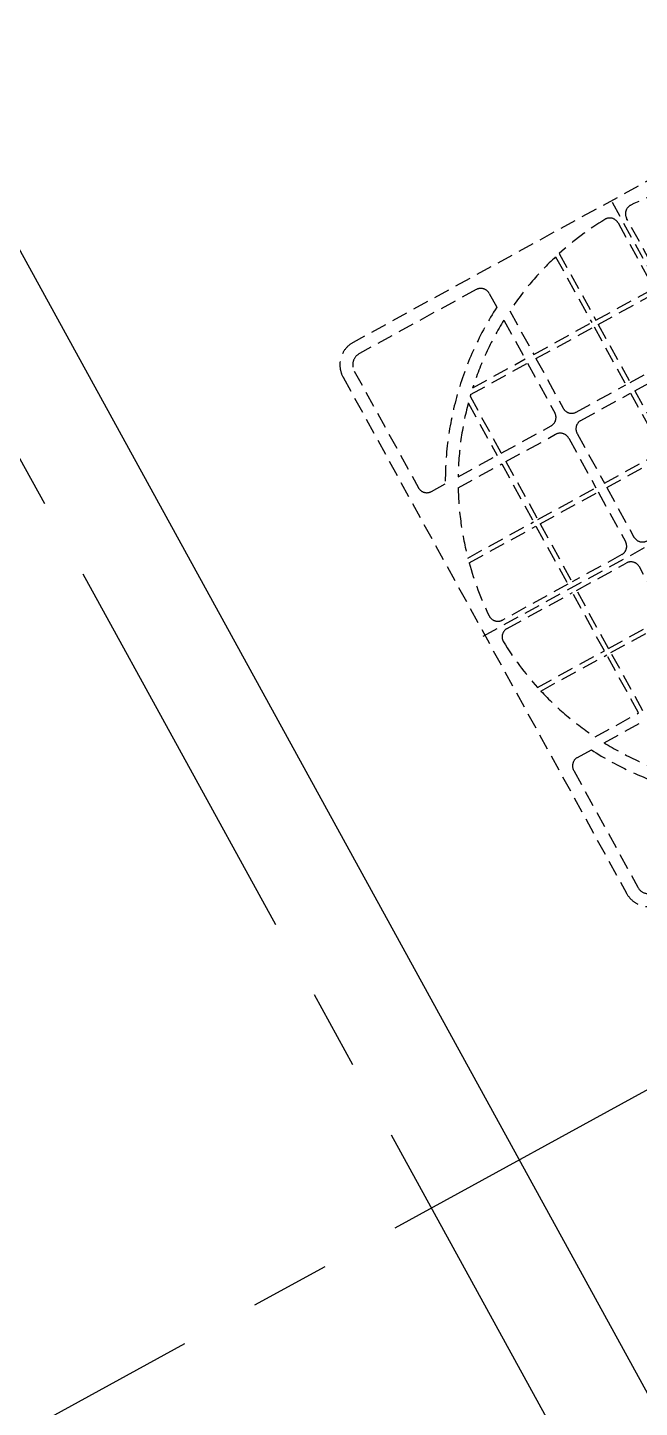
# Model space of a CAD drawing. Header units: millimetres. Extents: x 75184266 to 76346726, y -35077925 to -33679385.
# Drawn here: x 75326187 to 75327142, y -34897195 to -34895039 of the extents above; entities that cross this region are included whole.
import ezdxf

# ---------------------------------------------------------------- set-up
doc = ezdxf.new("R2010")
doc.units = ezdxf.units.MM
doc.header["$LTSCALE"] = 50
doc.header["$MEASUREMENT"] = 0
doc.linetypes.add('CENTER', pattern=[2, 1.25, -0.25, 0.25, -0.25])
doc.linetypes.add('XR-지하3층$0$생활체육시설(최종)$0$HIDDENX2', pattern=[0.75, 0.5, -0.25])
doc.layers.add('CEN', color=1, linetype='CENTER')
doc.layers.add('건축', color=8, linetype='CONTINUOUS', plot=False)

msp = doc.modelspace()

# ---------------------------------------------------------------- linework, layer by layer
at = {"layer": 'CEN', "ltscale": 10}
msp.add_line((75329061.5, -34895652.3, 0), (75323114.3, -34898917.1, 0), dxfattribs=at)
at = {"layer": 'CEN', "ltscale": 10, "elevation": 0}
msp.add_lwpolyline([(75324348.3, -34892386.4), (75328258.7, -34899509.6)], dxfattribs=at)
at = {"layer": '건축'}
msp.add_line((75325413.7, -34894002, 0), (75327860.5, -34898459.6, 0), dxfattribs=at)
at = {"layer": '건축', "linetype": 'XR-지하3층$0$생활체육시설(최종)$0$HIDDENX2'}
for p, q in [((75327501.8, -34895088.6, 0), (75326695.3, -34895531.3, 0)), ((75327581.2, -34896189.2, 0), (75327097.1, -34895307.3, 0)), ((75327109.1, -34895344.7, 0), (75327165.1, -34895446.8, 0)), ((75327178.2, -34895439.6, 0), (75327122.2, -34895337.5, 0)), ((75327011.4, -34895397.5, 0), (75327067.8, -34895500.2, 0)), ((75327017.1, -34895392.3, 0), (75327074.4, -34895496.6, 0)), ((75326887.2, -34895448.7, 0), (75326704.9, -34895548.8, 0)), ((75326907.6, -34895454.7, 0), (75326919.5, -34895476.4, 0)), ((75327074.4, -34895496.6, 0), (75327165.1, -34895446.8, 0)), ((75327078, -34895503.2, 0), (75327168.7, -34895453.4, 0)), ((75326939.7, -34895482, 0), (75326977.1, -34895550, 0)), ((75326930.5, -34895496.4, 0), (75326963.9, -34895557.2, 0)), ((75326977.1, -34895550, 0), (75327067.8, -34895500.2, 0)), ((75327078, -34895503.2, 0), (75327127.8, -34895593.9, 0)), ((75326898.2, -34895990.3, 0), (75327780.1, -34895506.2, 0)), ((75326980.7, -34895556.6, 0), (75327071.4, -34895506.8, 0)), ((75327071.4, -34895506.8, 0), (75327121.2, -34895597.5, 0)), ((75326878.7, -34895612.6, 0), (75326967.5, -34895563.8, 0)), ((75326881.9, -34895602.3, 0), (75326963.9, -34895557.2, 0)), ((75326967.5, -34895563.8, 0), (75327010.1, -34895641.4, 0)), ((75326980.7, -34895556.6, 0), (75327023.3, -34895634.2, 0)), ((75327127.8, -34895593.9, 0), (75327205.4, -34895551.3, 0)), ((75327135, -34895607.1, 0), (75327212.6, -34895564.5, 0)), ((75326679.5, -34895585.6, 0), (75327122.2, -34896392.1, 0)), ((75326697, -34895576, 0), (75326797.1, -34895758.3, 0)), ((75327043.6, -34895640.1, 0), (75327121.2, -34895597.5, 0)), ((75327050.8, -34895653.3, 0), (75327128.4, -34895610.7, 0)), ((75327128.4, -34895610.7, 0), (75327178.2, -34895701.4, 0)), ((75327135, -34895607.1, 0), (75327184.8, -34895697.8, 0)), ((75326875, -34895625.9, 0), (75326920, -34895708, 0)), ((75326877.8, -34895615.5, 0), (75326926.6, -34895704.3, 0)), ((75326926.6, -34895704.3, 0), (75327004.2, -34895661.8, 0)), ((75326933.8, -34895717.5, 0), (75327011.4, -34895674.9, 0)), ((75327044.9, -34895673.6, 0), (75327087.5, -34895751.2, 0)), ((75327031.8, -34895680.8, 0), (75327074.3, -34895758.4, 0)), ((75326859.2, -34895741.4, 0), (75326920, -34895708, 0)), ((75326859.2, -34895758.4, 0), (75326927.2, -34895721.1, 0)), ((75326927.2, -34895721.1, 0), (75326977, -34895811.8, 0)), ((75326933.8, -34895717.5, 0), (75326983.6, -34895808.2, 0)), ((75327087.5, -34895751.2, 0), (75327178.2, -34895701.4, 0)), ((75327091.1, -34895757.8, 0), (75327181.8, -34895708, 0)), ((75326817.5, -34895764.3, 0), (75326839.1, -34895752.4, 0)), ((75326983.6, -34895808.2, 0), (75327074.3, -34895758.4, 0)), ((75327091.1, -34895757.8, 0), (75327133.7, -34895835.4, 0)), ((75326987.2, -34895814.8, 0), (75327078, -34895765, 0)), ((75327078, -34895765, 0), (75327120.5, -34895842.6, 0)), ((75326874.3, -34895868.2, 0), (75326977, -34895811.8, 0)), ((75326876.3, -34895875.7, 0), (75326980.6, -34895818.4, 0)), ((75326980.6, -34895818.4, 0), (75327030.5, -34895909.1, 0)), ((75326987.2, -34895814.8, 0), (75327037, -34895905.5, 0)), ((75327114.6, -34895862.9, 0), (75327037, -34895905.5, 0)), ((75327044.2, -34895918.7, 0), (75327121.8, -34895876.1, 0)), ((75327184.8, -34895959.6, 0), (75327142.2, -34895882, 0)), ((75327030.5, -34895909.1, 0), (75326928.4, -34895965.2, 0)), ((75326935.6, -34895978.3, 0), (75327037.7, -34895922.3, 0)), ((75327087.5, -34896013, 0), (75327037.7, -34895922.3, 0)), ((75327094, -34896009.4, 0), (75327044.2, -34895918.7, 0)), ((75327094, -34896009.4, 0), (75327184.8, -34895959.6, 0)), ((75327097.7, -34896016, 0), (75327188.4, -34895966.2, 0)), ((75326983.2, -34896070.3, 0), (75327087.5, -34896013, 0)), ((75326988.4, -34896076, 0), (75327091.1, -34896019.6, 0)), ((75327140.9, -34896110.3, 0), (75327091.1, -34896019.6, 0)), ((75327147.5, -34896106.7, 0), (75327097.7, -34896016, 0)), ((75327072.9, -34896147.7, 0), (75327140.9, -34896110.3, 0)), ((75327087.3, -34896156.9, 0), (75327148.1, -34896123.5, 0)), ((75327045.5, -34896179.8, 0), (75327067.2, -34896167.9, 0)), ((75327039.6, -34896200.1, 0), (75327139.7, -34896382.5, 0))]:
    msp.add_line(p, q, dxfattribs=at)
for centre, radius, start, end in [((75327339.1, -34895748.3, 0), 480, 105.3927, 115.99), ((75327135.4, -34895330.3, 0), 15, 115.99, 208.7634), ((75327339.1, -34895748.3, 0), 480, 121.5369, 132.1341), ((75327095.9, -34895351.9, 0), 15, 28.7634, 121.5369), ((75327339.1, -34895748.3, 0), 480, 133.0561, 146.312), ((75326894.5, -34895461.9, 0), 15, 28.7634, 118.7634), ((75327339.1, -34895748.3, 0), 500, 147.0577, 180.4692), ((75327339.1, -34895748.3, 0), 480, 148.3508, 162.2946), ((75326714.5, -34895566.4, 0), 40, 118.7634, 208.7634), ((75326714.5, -34895566.4, 0), 20, 118.7634, 208.7634), ((75327339.1, -34895748.3, 0), 480, 163.5793, 163.9475), ((75327339.1, -34895748.3, 0), 480, 165.2323, 179.1761), ((75327036.4, -34895627, 0), 15, 208.7634, 298.7634), ((75326997, -34895648.6, 0), 15, 298.7634, 28.7634), ((75327058.1, -34895666.4, 0), 15, 118.7634, 208.7634), ((75327018.6, -34895688.1, 0), 15, 28.7634, 118.7634), ((75326810.2, -34895751.1, 0), 15, 208.7634, 298.7634), ((75327339.1, -34895748.3, 0), 480, 181.2149, 194.4708), ((75327107.4, -34895849.8, 0), 15, 298.7634, 28.7634), ((75327146.8, -34895828.1, 0), 15, 208.7634, 298.7634), ((75327339.1, -34895748.3, 0), 480, 195.3927, 205.99), ((75327129, -34895889.2, 0), 15, 28.7634, 118.7634), ((75326921.1, -34895952, 0), 15, 205.99, 298.7634), ((75326942.8, -34895991.5, 0), 15, 118.7634, 211.5369), ((75327339.1, -34895748.3, 0), 480, 211.5369, 222.1341), ((75327339.1, -34895748.3, 0), 480, 223.0561, 236.312), ((75327339.1, -34895748.3, 0), 500, 237.0577, 270.4692), ((75327339.1, -34895748.3, 0), 480, 238.3508, 252.2946), ((75327052.8, -34896192.9, 0), 15, 118.7634, 208.7634), ((75327157.2, -34896372.9, 0), 20, 208.7634, 298.7634), ((75327157.2, -34896372.9, 0), 40, 208.7634, 298.7634)]:
    msp.add_arc(centre, radius, start, end, dxfattribs=at)

doc.saveas('drawing.dxf')
